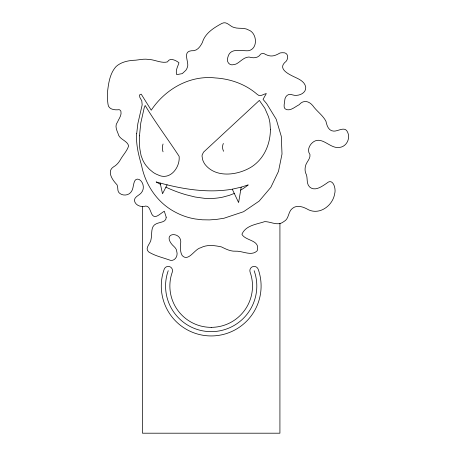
<?xml version="1.0" encoding="UTF-8"?>
<svg xmlns="http://www.w3.org/2000/svg" width="456" height="456" viewBox="0 0 456 456"><rect width="100%" height="100%" fill="white"/><g stroke="black" fill="none" stroke-linecap="round" stroke-linejoin="round"><path stroke-width="0.68" d="M241.19 187.148L238.613 202.561L232.264 189.194C206.75 193.486 180.764 188.892 156.134 181.927L160.466 184.378M167.107 184.845L162.513 193.749L160.181 183.078M234.281 193.435L229.254 195.373L222.659 197.157A64.615 64.615 0 0 1 204.345 198.309L195.128 197.015L186.076 194.763A136.082 136.082 0 0 1 165.91 187.16M232.281 189.189L241.281 187.125L248.224 184.897A65.128 65.128 0 0 1 240.694 190.129M279.921 223.309L279.921 433.2L142.46 433.2L142.46 206.574M223.617 151.301A8.704 8.704 0 0 1 223.36 143.446M163.048 151.814A11.736 11.736 0 0 1 163.048 144.01M254.146 270.693A45.611 45.611 0 0 1 211.191 331.649A45.611 45.611 0 0 1 168.23 270.693M166.195 217.204C166.525 222.454 159.475 222.066 156.243 223.805C150.241 226.347 152.367 233.928 151.078 239.104C150.89 243.538 144.204 248.013 148.673 251.923C154.755 255.742 161.874 257.349 168.589 259.698C174.129 262.553 178.433 256.466 176.74 251.376C176.535 247.705 172.932 246.166 171.148 243.418C162.877 231.671 182.446 231.756 180.656 243.339C180.451 247.448 179.96 251.826 182.172 255.542C188.47 262.331 194.587 248.896 200.788 247.733C207.218 244.33 214.633 245.459 221.422 246.895C225.88 249.05 230.44 251.478 235.587 251.193C242.643 250.771 251.381 256.563 257.19 250.789C260.518 239.788 246.035 241.213 242.039 234.526L241.999 234.082C245.869 225.298 256.665 224.341 264.668 221.633C271.223 221.553 277.835 226.558 283.951 221.502C289.167 218.84 287.935 211.818 292.376 208.443C297.266 204.339 303.781 207.087 308.592 209.823C320.146 215.198 332.983 205.246 334.693 193.595C336.237 188.784 333 177.316 326.627 183.306C321.805 186.527 314.925 191.725 309.556 186.92C305.794 183.038 308.256 177.338 305.657 173.035A11.97 11.97 0 0 1 305.338 166.867C305.782 162.342 310.604 159.235 309.972 154.55C306.968 150.588 309.105 145.527 312.468 142.597C321.565 134.965 329.688 148.719 338.973 147.47C346.241 147.163 350.675 138.681 347.683 132.32C345.169 125.839 338.363 131.288 333.815 131.134C328.565 131.083 326.849 125.537 325.949 121.273C323.179 115.87 317.895 112.045 314.087 107.359C310.245 101.642 304.203 98.855 299.056 104.777C295.288 106.618 291.247 110.643 286.852 109.714C282.543 108.75 284.498 103.831 284.692 100.782C284.692 96.507 288.3 92.824 292.598 94.905C297.814 96.649 306.244 93.645 305.731 87.216C304.642 80.86 297.774 78.666 292.763 76.158C287.844 73.684 278.542 68.879 284.595 62.666C288.99 59.953 288.973 52.035 282.635 52.719A12.112 12.112 0 0 0 279.984 53.021C273.794 56.555 270.237 57.222 263.79 53.5A4.794 4.794 0 0 0 260.672 54.133C257.874 58.385 253.308 58.277 248.987 57.017C244.154 57.125 240.945 61.138 237.114 63.469A8.379 8.379 0 0 1 234.116 64.541C229.374 66.194 226.062 61.594 227.846 57.285C230.103 47.384 241.081 51.095 248.195 50.758C258.261 49.351 257.315 32.963 248.566 29.988C244.085 27.263 238.762 29.093 234.002 27.463C229.778 26.465 226.837 20.868 221.986 23.37C213.858 27.805 205.057 33.14 202.344 42.613C200.418 46.107 198.138 49.995 193.811 50.679C182.788 50.337 187.456 58.294 187.815 65.043A10.528 10.528 0 0 1 185.843 70.309L182.252 73.633L176.706 74.63C175.246 70.264 177.846 66.644 178.969 62.751C176.136 60.494 169.774 57.114 167.494 61.885C161.395 63.601 154.601 59.508 148.274 59.383C144.067 58.744 139.884 59.719 135.723 60.181C128.826 60.409 121.495 61.748 116.172 66.456C110.016 73.108 108.596 82.736 107.576 91.417A62.791 62.791 0 0 0 107.969 104.059C108.22 109.588 114.929 110.238 119.107 109.668A2.542 2.542 0 0 1 120.943 111.555C121.763 115.448 118.919 118.634 117.528 122.003C114.638 125.434 116.445 129.715 117.996 133.329C119.033 139.65 127.349 140.34 128.626 145.943C127.03 151.141 122.795 155.194 120.247 159.988C118.594 162.763 116.462 165.271 113.578 166.839C106.898 171.074 111.823 178.98 115.693 183.329C119.301 185.866 116.32 190.921 119.563 193.236C123.291 196.336 129.601 195.413 131.79 190.904C134.121 187.553 132.77 177.122 139.137 179.442C143.629 182.041 144.808 188.995 141.263 192.871C139.188 195.436 134.794 196.49 134.355 200.247C135.073 205.508 141.286 207.571 145.829 206.049C148.981 206.089 149.762 209.486 150.828 211.818C153.82 221.297 159.435 213.972 164.325 211.213L166.195 217.204M139.496 135.837L139.433 138.419A99.898 99.898 0 0 0 139.827 148.798L141.046 155.433L142.745 160.01A29.931 29.931 0 0 0 146.091 165.556L149.437 169.296L153.142 172.357A21.928 21.928 0 0 0 157.759 174.785C169.968 181.106 180.297 167.369 179.122 156.311C168.007 139.24 155.684 122.949 145.173 105.484L144.301 107.565A4.777 4.777 0 0 0 144.199 107.867L140.773 123.034L139.496 135.837M136.714 133.374C135.78 144.341 138.641 155.04 141.582 165.482C145.401 184.851 157.309 202.698 174.984 211.972A64.273 64.273 0 0 0 195.248 218.977L202.282 219.786L209.435 219.906L216.691 219.376L224.05 218.23L243.515 211.732L259.145 201.119L270.841 187.336L278.502 171.314L282.013 153.997L281.284 136.321L276.205 119.233L266.669 103.66L263.044 99.368L266.327 93.537C263.317 94.027 260.062 97.396 257.264 94.409C245.773 84.309 230.725 78.916 215.557 77.959C189.736 74.972 165.271 89.142 151.232 110.204L141.195 94.13L139.456 94.996L139.889 97.516L141.776 100.827L142.164 104.88L137.854 123.633L136.714 133.374M270.419 129.806C270.283 139.918 267.273 150.127 261.037 158.169A39.501 39.501 0 0 1 252.345 166.372C238.801 175.218 216.076 178.701 204.938 164.297A18.707 18.707 0 0 1 202.635 159.685L202.031 156.077A8.698 8.698 0 0 1 202.213 154.84L203.53 152.15L259.361 100.394L264.839 108.3L268.453 116.588A41.866 41.866 0 0 1 269.946 123.074L270.419 129.806M211.191 327.351A41.319 41.319 0 0 0 250.099 272.135A4.298 4.298 0 0 1 252.698 266.646A4.298 4.298 0 0 1 258.193 269.245A49.909 49.909 0 0 1 211.191 335.941A49.909 49.909 0 0 1 164.189 269.245A4.298 4.298 0 0 1 169.678 266.646A4.298 4.298 0 0 1 172.277 272.135A41.319 41.319 0 0 0 211.191 327.351"/></g></svg>
